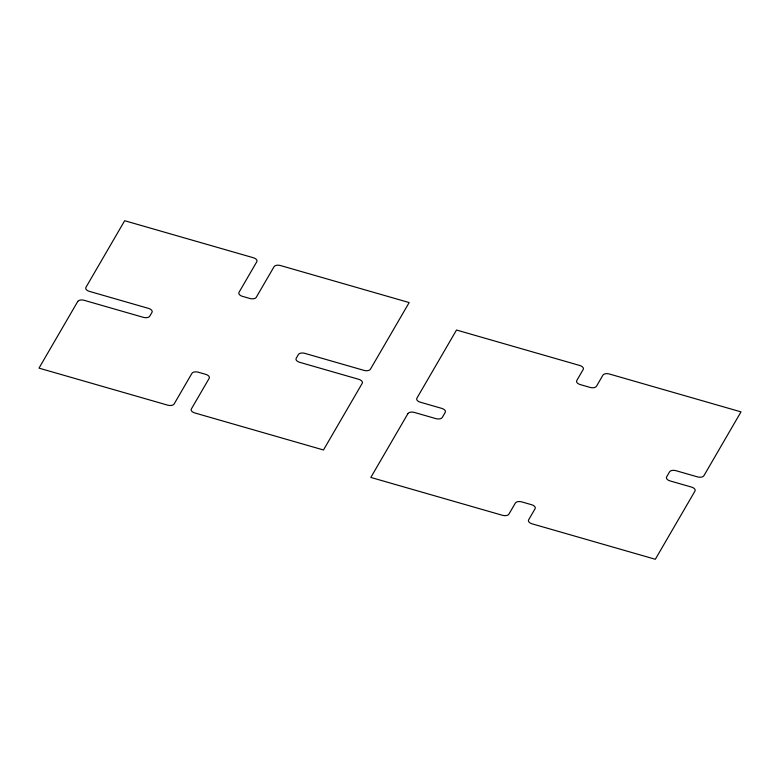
<?xml version="1.0" encoding="UTF-8"?>
<svg xmlns="http://www.w3.org/2000/svg" width="780" height="780" viewBox="0 0 780 780"><rect width="100%" height="100%" fill="white"/><g stroke="black" fill="none" stroke-linecap="round" stroke-linejoin="round"><path stroke-width="1.17" d="M77.756 301.45L39 368.131L167.69 405.151A5.207 2.827 9.8 0 0 174.106 404.011L191.919 373.357A5.207 2.827 9.8 0 1 198.334 372.216L205.735 374.351A5.207 2.827 9.8 0 1 209.176 378.319L191.353 408.973A5.207 2.827 9.8 0 0 194.805 412.952L323.485 449.972L362.242 383.292A5.207 2.827 9.8 0 0 358.8 379.324L299.637 362.3A5.207 2.827 9.8 0 1 296.185 358.322L298.418 354.49A5.207 2.827 9.8 0 1 304.834 353.36L363.997 370.383A5.207 2.827 9.8 0 0 370.412 369.242L409.168 302.562L280.478 265.541A5.207 2.827 9.8 0 0 274.063 266.682L256.25 297.336A5.207 2.827 9.8 0 1 249.834 298.477L242.434 296.341A5.207 2.827 9.8 0 1 238.992 292.373L256.805 261.719A5.207 2.827 9.8 0 0 253.364 257.741L124.673 220.72L85.917 287.401A5.207 2.827 9.8 0 0 89.368 291.369L148.531 308.392A5.207 2.827 9.8 0 1 151.983 312.37L149.75 316.202A5.207 2.827 9.8 0 1 143.335 317.333L84.172 300.31A5.207 2.827 9.8 0 0 77.756 301.45M407.959 413.566L370.831 477.438L502.486 515.307A5.207 2.827 9.8 0 0 508.892 514.176L515.365 503.032A5.207 2.827 9.8 0 1 521.781 501.901L531.648 504.738A5.207 2.827 9.8 0 1 535.09 508.706L528.616 519.85A5.207 2.827 9.8 0 0 532.067 523.819L655.327 559.279L694.97 491.069A5.207 2.827 9.8 0 0 691.529 487.09L670.03 480.909A5.207 2.827 9.8 0 1 666.588 476.941L669.562 471.832A5.207 2.827 9.8 0 1 675.967 470.691L697.466 476.873A5.207 2.827 9.8 0 0 703.882 475.741L741 411.869L609.356 374A5.207 2.827 9.8 0 0 602.94 375.131L596.466 386.276A5.207 2.827 9.8 0 1 590.05 387.406L580.193 384.569A5.207 2.827 9.8 0 1 576.742 380.601L583.216 369.457A5.207 2.827 9.8 0 0 579.774 365.488L456.514 330.028L416.861 398.239A5.207 2.827 9.8 0 0 420.313 402.207L441.802 408.398A5.207 2.827 9.8 0 1 445.244 412.366L442.279 417.476A5.207 2.827 9.8 0 1 435.864 418.616L414.375 412.435A5.207 2.827 9.8 0 0 407.959 413.566"/></g></svg>
